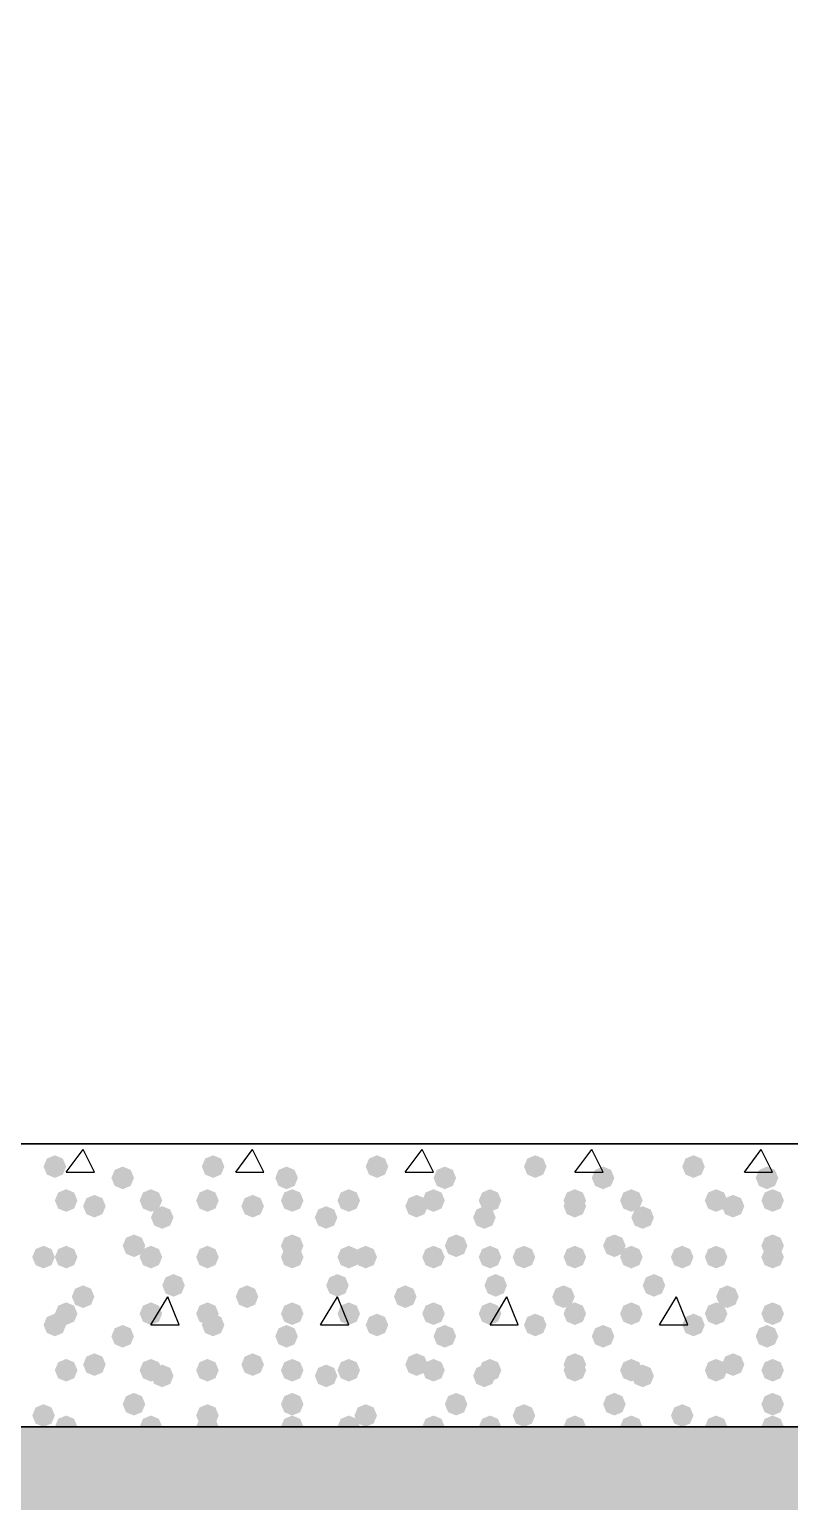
# Model space of a CAD drawing. Header units: millimetres. Extents: x 0 to 420, y 0 to 297.
# Drawn here: x 200.94 to 206.63, y 105.19 to 116.2 of the extents above; entities that cross this region are included whole.
import ezdxf

# ---------------------------------------------------------------- set-up
doc = ezdxf.new("R2010")
doc.units = ezdxf.units.MM
doc.layers.get('0').update_dxf_attribs({"linetype": 'CONTINUOUS'})

msp = doc.modelspace()

# ---------------------------------------------------------------- hatches: boundary and pattern name
at = {"true_color": 0x000008}
for points in [[(201.210333, 107.696), (201.185462, 107.636204), (201.125667, 107.611333), (201.065871, 107.636204), (201.041, 107.696), (201.065871, 107.755796), (201.125667, 107.780667), (201.185462, 107.755796)], [(202.395667, 107.696), (202.370796, 107.636204), (202.311, 107.611333), (202.251204, 107.636204), (202.226333, 107.696), (202.251204, 107.755796), (202.311, 107.780667), (202.370796, 107.755796)], [(203.623333, 107.696), (203.598462, 107.636204), (203.538667, 107.611333), (203.478871, 107.636204), (203.454, 107.696), (203.478871, 107.755796), (203.538667, 107.780667), (203.598462, 107.755796)], [(204.808667, 107.696), (204.783796, 107.636204), (204.724, 107.611333), (204.664204, 107.636204), (204.639333, 107.696), (204.664204, 107.755796), (204.724, 107.780667), (204.783796, 107.755796)], [(205.994, 107.696), (205.969129, 107.636204), (205.909333, 107.611333), (205.849538, 107.636204), (205.824667, 107.696), (205.849537, 107.755796), (205.909333, 107.780667), (205.969129, 107.755796)], [(201.718333, 107.611333), (201.693463, 107.551537), (201.633667, 107.526667), (201.573871, 107.551537), (201.549, 107.611333), (201.573871, 107.671129), (201.633667, 107.696), (201.693462, 107.671129)], [(202.946, 107.611333), (202.921129, 107.551537), (202.861333, 107.526667), (202.801538, 107.551537), (202.776667, 107.611333), (202.801537, 107.671129), (202.861333, 107.696), (202.921129, 107.671129)], [(204.131333, 107.611333), (204.106462, 107.551537), (204.046667, 107.526667), (203.986871, 107.551537), (203.962, 107.611333), (203.986871, 107.671129), (204.046667, 107.696), (204.106462, 107.671129)], [(205.316667, 107.611333), (205.291796, 107.551537), (205.232, 107.526667), (205.172204, 107.551537), (205.147333, 107.611333), (205.172204, 107.671129), (205.232, 107.696), (205.291796, 107.671129)], [(206.544333, 107.611333), (206.519463, 107.551537), (206.459667, 107.526667), (206.399871, 107.551537), (206.375, 107.611333), (206.399871, 107.671129), (206.459667, 107.696), (206.519462, 107.671129)], [(201.295, 107.442), (201.270129, 107.382204), (201.210333, 107.357333), (201.150538, 107.382204), (201.125667, 107.442), (201.150537, 107.501796), (201.210333, 107.526667), (201.270129, 107.501796)], [(201.93, 107.442), (201.905129, 107.382204), (201.845333, 107.357333), (201.785538, 107.382204), (201.760667, 107.442), (201.785537, 107.501796), (201.845333, 107.526667), (201.905129, 107.501796)], [(202.353333, 107.442), (202.328463, 107.382204), (202.268667, 107.357333), (202.208871, 107.382204), (202.184, 107.442), (202.208871, 107.501796), (202.268667, 107.526667), (202.328462, 107.501796)], [(202.988333, 107.442), (202.963462, 107.382204), (202.903667, 107.357333), (202.843871, 107.382204), (202.819, 107.442), (202.843871, 107.501796), (202.903667, 107.526667), (202.963462, 107.501796)], [(203.411667, 107.442), (203.386796, 107.382204), (203.327, 107.357333), (203.267204, 107.382204), (203.242333, 107.442), (203.267204, 107.501796), (203.327, 107.526667), (203.386796, 107.501796)], [(204.046667, 107.442), (204.021796, 107.382204), (203.962, 107.357333), (203.902204, 107.382204), (203.877333, 107.442), (203.902204, 107.501796), (203.962, 107.526667), (204.021796, 107.501796)], [(204.47, 107.442), (204.445129, 107.382204), (204.385333, 107.357333), (204.325538, 107.382204), (204.300667, 107.442), (204.325537, 107.501796), (204.385333, 107.526667), (204.445129, 107.501796)], [(205.105, 107.442), (205.080129, 107.382204), (205.020333, 107.357333), (204.960538, 107.382204), (204.935667, 107.442), (204.960537, 107.501796), (205.020333, 107.526667), (205.080129, 107.501796)], [(205.528333, 107.442), (205.503463, 107.382204), (205.443667, 107.357333), (205.383871, 107.382204), (205.359, 107.442), (205.383871, 107.501796), (205.443667, 107.526667), (205.503462, 107.501796)], [(206.163333, 107.442), (206.138463, 107.382204), (206.078667, 107.357333), (206.018871, 107.382204), (205.994, 107.442), (206.018871, 107.501796), (206.078667, 107.526667), (206.138462, 107.501796)], [(206.586667, 107.442), (206.561796, 107.382204), (206.502, 107.357333), (206.442204, 107.382204), (206.417333, 107.442), (206.442204, 107.501796), (206.502, 107.526667), (206.561796, 107.501796)], [(201.506667, 107.399667), (201.481796, 107.339871), (201.422, 107.315), (201.362204, 107.339871), (201.337333, 107.399667), (201.362204, 107.459462), (201.422, 107.484333), (201.481796, 107.459463)], [(202.692, 107.399667), (202.667129, 107.339871), (202.607333, 107.315), (202.547537, 107.339871), (202.522667, 107.399667), (202.547537, 107.459462), (202.607333, 107.484333), (202.667129, 107.459463)], [(203.919667, 107.399667), (203.894796, 107.339871), (203.835, 107.315), (203.775204, 107.339871), (203.750333, 107.399667), (203.775204, 107.459462), (203.835, 107.484333), (203.894796, 107.459463)], [(205.105, 107.399667), (205.080129, 107.339871), (205.020333, 107.315), (204.960538, 107.339871), (204.935667, 107.399667), (204.960537, 107.459462), (205.020333, 107.484333), (205.080129, 107.459463)], [(206.290333, 107.399667), (206.265462, 107.339871), (206.205667, 107.315), (206.145871, 107.339871), (206.121, 107.399667), (206.145871, 107.459462), (206.205667, 107.484333), (206.265462, 107.459463)], [(202.014667, 107.315), (201.989796, 107.255204), (201.93, 107.230333), (201.870204, 107.255204), (201.845333, 107.315), (201.870204, 107.374796), (201.93, 107.399667), (201.989796, 107.374796)], [(203.242333, 107.315), (203.217462, 107.255204), (203.157667, 107.230333), (203.097871, 107.255204), (203.073, 107.315), (203.097871, 107.374796), (203.157667, 107.399667), (203.217462, 107.374796)], [(204.427667, 107.315), (204.402796, 107.255204), (204.343, 107.230333), (204.283204, 107.255204), (204.258333, 107.315), (204.283204, 107.374796), (204.343, 107.399667), (204.402796, 107.374796)], [(205.613, 107.315), (205.588129, 107.255204), (205.528333, 107.230333), (205.468538, 107.255204), (205.443667, 107.315), (205.468537, 107.374796), (205.528333, 107.399667), (205.588129, 107.374796)], [(201.803, 107.103333), (201.778129, 107.043538), (201.718333, 107.018667), (201.658537, 107.043538), (201.633667, 107.103333), (201.658537, 107.163129), (201.718333, 107.188), (201.778129, 107.163129)], [(202.988333, 107.103333), (202.963462, 107.043538), (202.903667, 107.018667), (202.843871, 107.043538), (202.819, 107.103333), (202.843871, 107.163129), (202.903667, 107.188), (202.963462, 107.163129)], [(204.216, 107.103333), (204.191129, 107.043538), (204.131333, 107.018667), (204.071538, 107.043538), (204.046667, 107.103333), (204.071537, 107.163129), (204.131333, 107.188), (204.191129, 107.163129)], [(205.401333, 107.103333), (205.376462, 107.043538), (205.316667, 107.018667), (205.256871, 107.043538), (205.232, 107.103333), (205.256871, 107.163129), (205.316667, 107.188), (205.376462, 107.163129)], [(206.586667, 107.103333), (206.561796, 107.043538), (206.502, 107.018667), (206.442204, 107.043538), (206.417333, 107.103333), (206.442204, 107.163129), (206.502, 107.188), (206.561796, 107.163129)], [(201.125667, 107.018667), (201.100796, 106.958871), (201.041, 106.934), (200.981204, 106.958871), (200.956333, 107.018667), (200.981204, 107.078462), (201.041, 107.103333), (201.100796, 107.078463)], [(201.295, 107.018667), (201.270129, 106.958871), (201.210333, 106.934), (201.150538, 106.958871), (201.125667, 107.018667), (201.150537, 107.078462), (201.210333, 107.103333), (201.270129, 107.078463)], [(201.93, 107.018667), (201.905129, 106.958871), (201.845333, 106.934), (201.785538, 106.958871), (201.760667, 107.018667), (201.785537, 107.078462), (201.845333, 107.103333), (201.905129, 107.078463)], [(202.353333, 107.018667), (202.328463, 106.958871), (202.268667, 106.934), (202.208871, 106.958871), (202.184, 107.018667), (202.208871, 107.078462), (202.268667, 107.103333), (202.328462, 107.078463)], [(202.353333, 107.018667), (202.328463, 106.958871), (202.268667, 106.934), (202.208871, 106.958871), (202.184, 107.018667), (202.208871, 107.078462), (202.268667, 107.103333), (202.328462, 107.078463)], [(202.988333, 107.018667), (202.963462, 106.958871), (202.903667, 106.934), (202.843871, 106.958871), (202.819, 107.018667), (202.843871, 107.078462), (202.903667, 107.103333), (202.963462, 107.078463)], [(203.411667, 107.018667), (203.386796, 106.958871), (203.327, 106.934), (203.267204, 106.958871), (203.242333, 107.018667), (203.267204, 107.078462), (203.327, 107.103333), (203.386796, 107.078463)], [(203.538667, 107.018667), (203.513796, 106.958871), (203.454, 106.934), (203.394204, 106.958871), (203.369333, 107.018667), (203.394204, 107.078462), (203.454, 107.103333), (203.513796, 107.078463)], [(204.046667, 107.018667), (204.021796, 106.958871), (203.962, 106.934), (203.902204, 106.958871), (203.877333, 107.018667), (203.902204, 107.078462), (203.962, 107.103333), (204.021796, 107.078463)], [(204.47, 107.018667), (204.445129, 106.958871), (204.385333, 106.934), (204.325538, 106.958871), (204.300667, 107.018667), (204.325537, 107.078462), (204.385333, 107.103333), (204.445129, 107.078463)], [(204.724, 107.018667), (204.699129, 106.958871), (204.639333, 106.934), (204.579538, 106.958871), (204.554667, 107.018667), (204.579537, 107.078462), (204.639333, 107.103333), (204.699129, 107.078463)], [(205.105, 107.018667), (205.080129, 106.958871), (205.020333, 106.934), (204.960538, 106.958871), (204.935667, 107.018667), (204.960537, 107.078462), (205.020333, 107.103333), (205.080129, 107.078463)], [(205.528333, 107.018667), (205.503463, 106.958871), (205.443667, 106.934), (205.383871, 106.958871), (205.359, 107.018667), (205.383871, 107.078462), (205.443667, 107.103333), (205.503462, 107.078463)], [(205.909333, 107.018667), (205.884462, 106.958871), (205.824667, 106.934), (205.764871, 106.958871), (205.74, 107.018667), (205.764871, 107.078462), (205.824667, 107.103333), (205.884462, 107.078463)], [(206.163333, 107.018667), (206.138463, 106.958871), (206.078667, 106.934), (206.018871, 106.958871), (205.994, 107.018667), (206.018871, 107.078462), (206.078667, 107.103333), (206.138462, 107.078463)], [(206.586667, 107.018667), (206.561796, 106.958871), (206.502, 106.934), (206.442204, 106.958871), (206.417333, 107.018667), (206.442204, 107.078462), (206.502, 107.103333), (206.561796, 107.078463)], [(202.099333, 106.807), (202.074462, 106.747204), (202.014667, 106.722333), (201.954871, 106.747204), (201.93, 106.807), (201.954871, 106.866796), (202.014667, 106.891667), (202.074462, 106.866796)], [(203.327, 106.807), (203.302129, 106.747204), (203.242333, 106.722333), (203.182538, 106.747204), (203.157667, 106.807), (203.182537, 106.866796), (203.242333, 106.891667), (203.302129, 106.866796)], [(204.512333, 106.807), (204.487462, 106.747204), (204.427667, 106.722333), (204.367871, 106.747204), (204.343, 106.807), (204.367871, 106.866796), (204.427667, 106.891667), (204.487462, 106.866796)], [(205.697667, 106.807), (205.672796, 106.747204), (205.613, 106.722333), (205.553204, 106.747204), (205.528333, 106.807), (205.553204, 106.866796), (205.613, 106.891667), (205.672796, 106.866796)], [(201.422, 106.722333), (201.397129, 106.662537), (201.337333, 106.637667), (201.277537, 106.662537), (201.252667, 106.722333), (201.277537, 106.782129), (201.337333, 106.807), (201.397129, 106.782129)], [(202.649667, 106.722333), (202.624796, 106.662537), (202.565, 106.637667), (202.505204, 106.662537), (202.480333, 106.722333), (202.505204, 106.782129), (202.565, 106.807), (202.624796, 106.782129)], [(203.835, 106.722333), (203.810129, 106.662537), (203.750333, 106.637667), (203.690538, 106.662537), (203.665667, 106.722333), (203.690537, 106.782129), (203.750333, 106.807), (203.810129, 106.782129)], [(205.020333, 106.722333), (204.995462, 106.662537), (204.935667, 106.637667), (204.875871, 106.662537), (204.851, 106.722333), (204.875871, 106.782129), (204.935667, 106.807), (204.995462, 106.782129)], [(206.248, 106.722333), (206.223129, 106.662537), (206.163333, 106.637667), (206.103538, 106.662537), (206.078667, 106.722333), (206.103537, 106.782129), (206.163333, 106.807), (206.223129, 106.782129)], [(201.295, 106.595333), (201.270129, 106.535538), (201.210333, 106.510667), (201.150538, 106.535538), (201.125667, 106.595333), (201.150537, 106.655129), (201.210333, 106.68), (201.270129, 106.655129)], [(201.93, 106.595333), (201.905129, 106.535538), (201.845333, 106.510667), (201.785538, 106.535538), (201.760667, 106.595333), (201.785537, 106.655129), (201.845333, 106.68), (201.905129, 106.655129)], [(202.353333, 106.595333), (202.328463, 106.535538), (202.268667, 106.510667), (202.208871, 106.535538), (202.184, 106.595333), (202.208871, 106.655129), (202.268667, 106.68), (202.328462, 106.655129)], [(202.988333, 106.595333), (202.963462, 106.535538), (202.903667, 106.510667), (202.843871, 106.535538), (202.819, 106.595333), (202.843871, 106.655129), (202.903667, 106.68), (202.963462, 106.655129)], [(203.411667, 106.595333), (203.386796, 106.535538), (203.327, 106.510667), (203.267204, 106.535538), (203.242333, 106.595333), (203.267204, 106.655129), (203.327, 106.68), (203.386796, 106.655129)], [(204.046667, 106.595333), (204.021796, 106.535538), (203.962, 106.510667), (203.902204, 106.535538), (203.877333, 106.595333), (203.902204, 106.655129), (203.962, 106.68), (204.021796, 106.655129)], [(204.47, 106.595333), (204.445129, 106.535538), (204.385333, 106.510667), (204.325538, 106.535538), (204.300667, 106.595333), (204.325537, 106.655129), (204.385333, 106.68), (204.445129, 106.655129)], [(205.105, 106.595333), (205.080129, 106.535538), (205.020333, 106.510667), (204.960538, 106.535538), (204.935667, 106.595333), (204.960537, 106.655129), (205.020333, 106.68), (205.080129, 106.655129)], [(205.528333, 106.595333), (205.503463, 106.535538), (205.443667, 106.510667), (205.383871, 106.535538), (205.359, 106.595333), (205.383871, 106.655129), (205.443667, 106.68), (205.503462, 106.655129)], [(206.163333, 106.595333), (206.138463, 106.535538), (206.078667, 106.510667), (206.018871, 106.535538), (205.994, 106.595333), (206.018871, 106.655129), (206.078667, 106.68), (206.138462, 106.655129)], [(206.586667, 106.595333), (206.561796, 106.535538), (206.502, 106.510667), (206.442204, 106.535538), (206.417333, 106.595333), (206.442204, 106.655129), (206.502, 106.68), (206.561796, 106.655129)], [(201.210333, 106.510667), (201.185462, 106.450871), (201.125667, 106.426), (201.065871, 106.450871), (201.041, 106.510667), (201.065871, 106.570462), (201.125667, 106.595333), (201.185462, 106.570463)], [(202.395667, 106.510667), (202.370796, 106.450871), (202.311, 106.426), (202.251204, 106.450871), (202.226333, 106.510667), (202.251204, 106.570462), (202.311, 106.595333), (202.370796, 106.570463)], [(203.623333, 106.510667), (203.598462, 106.450871), (203.538667, 106.426), (203.478871, 106.450871), (203.454, 106.510667), (203.478871, 106.570462), (203.538667, 106.595333), (203.598462, 106.570463)], [(204.808667, 106.510667), (204.783796, 106.450871), (204.724, 106.426), (204.664204, 106.450871), (204.639333, 106.510667), (204.664204, 106.570462), (204.724, 106.595333), (204.783796, 106.570463)], [(205.994, 106.510667), (205.969129, 106.450871), (205.909333, 106.426), (205.849538, 106.450871), (205.824667, 106.510667), (205.849537, 106.570462), (205.909333, 106.595333), (205.969129, 106.570463)], [(201.718333, 106.426), (201.693463, 106.366204), (201.633667, 106.341333), (201.573871, 106.366204), (201.549, 106.426), (201.573871, 106.485796), (201.633667, 106.510667), (201.693462, 106.485796)], [(202.946, 106.426), (202.921129, 106.366204), (202.861333, 106.341333), (202.801538, 106.366204), (202.776667, 106.426), (202.801537, 106.485796), (202.861333, 106.510667), (202.921129, 106.485796)], [(204.131333, 106.426), (204.106462, 106.366204), (204.046667, 106.341333), (203.986871, 106.366204), (203.962, 106.426), (203.986871, 106.485796), (204.046667, 106.510667), (204.106462, 106.485796)], [(205.316667, 106.426), (205.291796, 106.366204), (205.232, 106.341333), (205.172204, 106.366204), (205.147333, 106.426), (205.172204, 106.485796), (205.232, 106.510667), (205.291796, 106.485796)], [(206.544333, 106.426), (206.519463, 106.366204), (206.459667, 106.341333), (206.399871, 106.366204), (206.375, 106.426), (206.399871, 106.485796), (206.459667, 106.510667), (206.519462, 106.485796)], [(201.295, 106.172), (201.270129, 106.112204), (201.210333, 106.087333), (201.150538, 106.112204), (201.125667, 106.172), (201.150537, 106.231796), (201.210333, 106.256667), (201.270129, 106.231796)], [(201.506667, 106.214333), (201.481796, 106.154537), (201.422, 106.129667), (201.362204, 106.154537), (201.337333, 106.214333), (201.362204, 106.274129), (201.422, 106.299), (201.481796, 106.274129)], [(201.93, 106.172), (201.905129, 106.112204), (201.845333, 106.087333), (201.785538, 106.112204), (201.760667, 106.172), (201.785537, 106.231796), (201.845333, 106.256667), (201.905129, 106.231796)], [(202.014667, 106.129667), (201.989796, 106.069871), (201.93, 106.045), (201.870204, 106.069871), (201.845333, 106.129667), (201.870204, 106.189462), (201.93, 106.214333), (201.989796, 106.189463)], [(202.353333, 106.172), (202.328463, 106.112204), (202.268667, 106.087333), (202.208871, 106.112204), (202.184, 106.172), (202.208871, 106.231796), (202.268667, 106.256667), (202.328462, 106.231796)], [(202.692, 106.214333), (202.667129, 106.154537), (202.607333, 106.129667), (202.547537, 106.154537), (202.522667, 106.214333), (202.547537, 106.274129), (202.607333, 106.299), (202.667129, 106.274129)], [(202.988333, 106.172), (202.963462, 106.112204), (202.903667, 106.087333), (202.843871, 106.112204), (202.819, 106.172), (202.843871, 106.231796), (202.903667, 106.256667), (202.963462, 106.231796)], [(203.242333, 106.129667), (203.217462, 106.069871), (203.157667, 106.045), (203.097871, 106.069871), (203.073, 106.129667), (203.097871, 106.189462), (203.157667, 106.214333), (203.217462, 106.189463)], [(203.411667, 106.172), (203.386796, 106.112204), (203.327, 106.087333), (203.267204, 106.112204), (203.242333, 106.172), (203.267204, 106.231796), (203.327, 106.256667), (203.386796, 106.231796)], [(203.919667, 106.214333), (203.894796, 106.154537), (203.835, 106.129667), (203.775204, 106.154537), (203.750333, 106.214333), (203.775204, 106.274129), (203.835, 106.299), (203.894796, 106.274129)], [(204.046667, 106.172), (204.021796, 106.112204), (203.962, 106.087333), (203.902204, 106.112204), (203.877333, 106.172), (203.902204, 106.231796), (203.962, 106.256667), (204.021796, 106.231796)], [(204.427667, 106.129667), (204.402796, 106.069871), (204.343, 106.045), (204.283204, 106.069871), (204.258333, 106.129667), (204.283204, 106.189462), (204.343, 106.214333), (204.402796, 106.189463)], [(204.47, 106.172), (204.445129, 106.112204), (204.385333, 106.087333), (204.325538, 106.112204), (204.300667, 106.172), (204.325537, 106.231796), (204.385333, 106.256667), (204.445129, 106.231796)], [(205.105, 106.214333), (205.080129, 106.154537), (205.020333, 106.129667), (204.960538, 106.154537), (204.935667, 106.214333), (204.960537, 106.274129), (205.020333, 106.299), (205.080129, 106.274129)], [(205.105, 106.172), (205.080129, 106.112204), (205.020333, 106.087333), (204.960538, 106.112204), (204.935667, 106.172), (204.960537, 106.231796), (205.020333, 106.256667), (205.080129, 106.231796)], [(205.528333, 106.172), (205.503463, 106.112204), (205.443667, 106.087333), (205.383871, 106.112204), (205.359, 106.172), (205.383871, 106.231796), (205.443667, 106.256667), (205.503462, 106.231796)], [(205.613, 106.129667), (205.588129, 106.069871), (205.528333, 106.045), (205.468538, 106.069871), (205.443667, 106.129667), (205.468537, 106.189462), (205.528333, 106.214333), (205.588129, 106.189463)], [(206.163333, 106.172), (206.138463, 106.112204), (206.078667, 106.087333), (206.018871, 106.112204), (205.994, 106.172), (206.018871, 106.231796), (206.078667, 106.256667), (206.138462, 106.231796)], [(206.290333, 106.214333), (206.265462, 106.154537), (206.205667, 106.129667), (206.145871, 106.154537), (206.121, 106.214333), (206.145871, 106.274129), (206.205667, 106.299), (206.265462, 106.274129)], [(206.586667, 106.172), (206.561796, 106.112204), (206.502, 106.087333), (206.442204, 106.112204), (206.417333, 106.172), (206.442204, 106.231796), (206.502, 106.256667), (206.561796, 106.231796)], [(201.803, 105.918), (201.778129, 105.858204), (201.718333, 105.833333), (201.658537, 105.858204), (201.633667, 105.918), (201.658537, 105.977796), (201.718333, 106.002667), (201.778129, 105.977796)], [(202.988333, 105.918), (202.963462, 105.858204), (202.903667, 105.833333), (202.843871, 105.858204), (202.819, 105.918), (202.843871, 105.977796), (202.903667, 106.002667), (202.963462, 105.977796)], [(204.216, 105.918), (204.191129, 105.858204), (204.131333, 105.833333), (204.071538, 105.858204), (204.046667, 105.918), (204.071537, 105.977796), (204.131333, 106.002667), (204.191129, 105.977796)], [(205.401333, 105.918), (205.376462, 105.858204), (205.316667, 105.833333), (205.256871, 105.858204), (205.232, 105.918), (205.256871, 105.977796), (205.316667, 106.002667), (205.376462, 105.977796)], [(206.586667, 105.918), (206.561796, 105.858204), (206.502, 105.833333), (206.442204, 105.858204), (206.417333, 105.918), (206.442204, 105.977796), (206.502, 106.002667), (206.561796, 105.977796)], [(201.125667, 105.833333), (201.100796, 105.773538), (201.041, 105.748667), (200.981204, 105.773538), (200.956333, 105.833333), (200.981204, 105.893129), (201.041, 105.918), (201.100796, 105.893129)], [(202.353333, 105.833333), (202.328463, 105.773538), (202.268667, 105.748667), (202.208871, 105.773538), (202.184, 105.833333), (202.208871, 105.893129), (202.268667, 105.918), (202.328462, 105.893129)], [(203.538667, 105.833333), (203.513796, 105.773538), (203.454, 105.748667), (203.394204, 105.773538), (203.369333, 105.833333), (203.394204, 105.893129), (203.454, 105.918), (203.513796, 105.893129)], [(204.724, 105.833333), (204.699129, 105.773538), (204.639333, 105.748667), (204.579538, 105.773538), (204.554667, 105.833333), (204.579537, 105.893129), (204.639333, 105.918), (204.699129, 105.893129)], [(205.909333, 105.833333), (205.884462, 105.773538), (205.824667, 105.748667), (205.764871, 105.773538), (205.74, 105.833333), (205.764871, 105.893129), (205.824667, 105.918), (205.884462, 105.893129)], [(201.295, 105.748667), (201.270129, 105.688871), (201.210333, 105.664), (201.150538, 105.688871), (201.125667, 105.748667), (201.150537, 105.808462), (201.210333, 105.833333), (201.270129, 105.808463)], [(201.93, 105.748667), (201.905129, 105.688871), (201.845333, 105.664), (201.785538, 105.688871), (201.760667, 105.748667), (201.785537, 105.808462), (201.845333, 105.833333), (201.905129, 105.808463)], [(202.353333, 105.748667), (202.328463, 105.688871), (202.268667, 105.664), (202.208871, 105.688871), (202.184, 105.748667), (202.208871, 105.808462), (202.268667, 105.833333), (202.328462, 105.808463)], [(202.988333, 105.748667), (202.963462, 105.688871), (202.903667, 105.664), (202.843871, 105.688871), (202.819, 105.748667), (202.843871, 105.808462), (202.903667, 105.833333), (202.963462, 105.808463)], [(203.411667, 105.748667), (203.386796, 105.688871), (203.327, 105.664), (203.267204, 105.688871), (203.242333, 105.748667), (203.267204, 105.808462), (203.327, 105.833333), (203.386796, 105.808463)], [(204.046667, 105.748667), (204.021796, 105.688871), (203.962, 105.664), (203.902204, 105.688871), (203.877333, 105.748667), (203.902204, 105.808462), (203.962, 105.833333), (204.021796, 105.808463)], [(204.47, 105.748667), (204.445129, 105.688871), (204.385333, 105.664), (204.325538, 105.688871), (204.300667, 105.748667), (204.325537, 105.808462), (204.385333, 105.833333), (204.445129, 105.808463)], [(205.105, 105.748667), (205.080129, 105.688871), (205.020333, 105.664), (204.960538, 105.688871), (204.935667, 105.748667), (204.960537, 105.808462), (205.020333, 105.833333), (205.080129, 105.808463)], [(205.528333, 105.748667), (205.503463, 105.688871), (205.443667, 105.664), (205.383871, 105.688871), (205.359, 105.748667), (205.383871, 105.808462), (205.443667, 105.833333), (205.503462, 105.808463)], [(206.163333, 105.748667), (206.138463, 105.688871), (206.078667, 105.664), (206.018871, 105.688871), (205.994, 105.748667), (206.018871, 105.808462), (206.078667, 105.833333), (206.138462, 105.808463)], [(206.586667, 105.748667), (206.561796, 105.688871), (206.502, 105.664), (206.442204, 105.688871), (206.417333, 105.748667), (206.442204, 105.808462), (206.502, 105.833333), (206.561796, 105.808463)]]:
    msp.add_hatch(color=0, dxfattribs=at).paths.add_polyline_path(points, flags=0)
h = msp.add_hatch(color=0, dxfattribs=at)
h.paths.add_polyline_path([(379.518333, 105.748667), (33.401, 105.748667), (379.518333, 86.656333)], flags=0)
h.paths.add_polyline_path([(33.401, 105.748667), (379.518333, 86.656333), (33.401, 86.656333)], flags=0)

# ---------------------------------------------------------------- linework, layer by layer
at = {"color": 0, "true_color": 0x000007}
msp.add_lwpolyline([(32.342667, 126.915333), (32.342667, 150.241), (380.576667, 150.241), (380.576667, 126.915333), (218.101333, 126.915333), (218.101333, 105.748667), (194.775667, 105.748667), (194.775667, 126.915333)], close=True, dxfattribs=at)
msp.add_lwpolyline([(32.342667, 126.915333), (32.342667, 150.241), (380.576667, 150.241), (380.576667, 126.915333), (218.101333, 126.915333), (218.101333, 105.748667), (194.775667, 105.748667), (194.775667, 126.915333)], close=True, dxfattribs=at)
at = {"color": 0, "true_color": 0x0000fd}
msp.add_lwpolyline([(215.984667, 129.032), (378.46, 129.032), (378.46, 148.124333), (34.459333, 148.124333), (34.459333, 129.032), (196.934667, 129.032), (196.934667, 107.865333), (215.984667, 107.865333)], close=True, dxfattribs=at)
at = {"color": 0, "true_color": 0x000007}
for points in [[(215.984667, 107.865333), (196.892333, 107.865333)], [(196.892333, 105.748667), (215.984667, 105.748667)]]:
    msp.add_lwpolyline(points, dxfattribs=at)
at = {"color": 0, "true_color": 0x000008}
for points in [[(201.210333, 107.653667), (201.337333, 107.823)], [(201.422, 107.653667), (201.337333, 107.823)], [(202.480333, 107.653667), (202.607333, 107.823)], [(202.692, 107.653667), (202.607333, 107.823)], [(203.750333, 107.653667), (203.877333, 107.823)], [(203.962, 107.653667), (203.877333, 107.823)], [(205.020333, 107.653667), (205.147333, 107.823)], [(205.232, 107.653667), (205.147333, 107.823)], [(206.290333, 107.653667), (206.417333, 107.823)], [(206.502, 107.653667), (206.417333, 107.823)], [(201.210333, 107.653667), (201.422, 107.653667)], [(202.480333, 107.653667), (202.692, 107.653667)], [(203.750333, 107.653667), (203.962, 107.653667)], [(205.020333, 107.653667), (205.232, 107.653667)], [(206.290333, 107.653667), (206.502, 107.653667)], [(201.845333, 106.510667), (201.972333, 106.722333)], [(202.057, 106.510667), (201.972333, 106.722333)], [(203.115333, 106.510667), (203.242333, 106.722333)], [(203.327, 106.510667), (203.242333, 106.722333)], [(204.385333, 106.510667), (204.512333, 106.722333)], [(204.597, 106.510667), (204.512333, 106.722333)], [(205.655333, 106.510667), (205.782333, 106.722333)], [(205.867, 106.510667), (205.782333, 106.722333)], [(201.845333, 106.510667), (202.057, 106.510667)], [(203.115333, 106.510667), (203.327, 106.510667)], [(204.385333, 106.510667), (204.597, 106.510667)], [(205.655333, 106.510667), (205.867, 106.510667)]]:
    msp.add_lwpolyline(points, dxfattribs=at)
msp.add_lwpolyline([(379.518333, 105.748667), (33.401, 105.748667), (379.518333, 86.656333)], close=True, dxfattribs=at)

doc.saveas('drawing.dxf')
